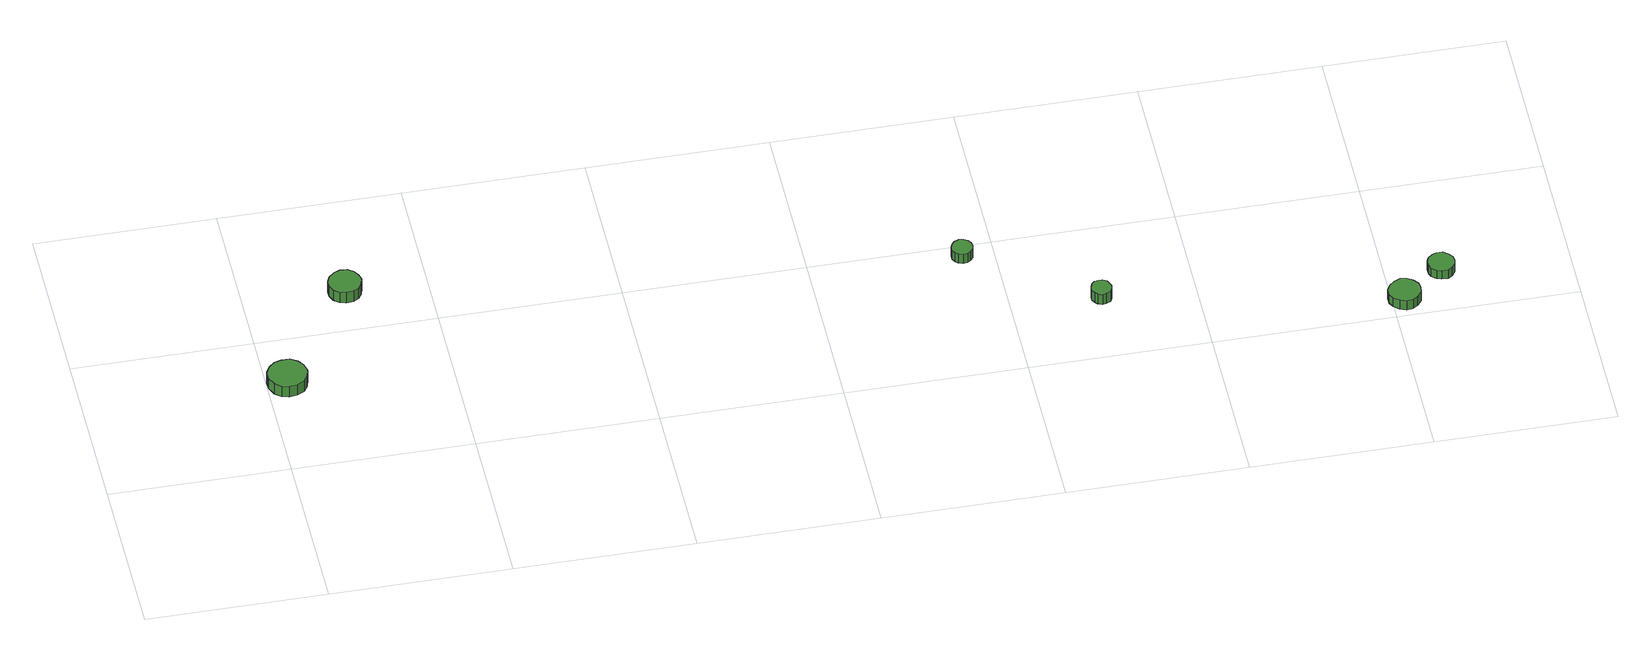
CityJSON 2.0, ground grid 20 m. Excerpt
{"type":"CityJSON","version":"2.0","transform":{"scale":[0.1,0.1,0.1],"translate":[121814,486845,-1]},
"CityObjects":{
"tree1":{"type":"SolitaryVegetationObject","attributes":{"function":"something"},"geometry":[{"type":"MultiSurface","lod":"1","boundaries":[[[0,1,2,3,4,5,6,7,8,9,10,11,12,13,14]],[[15,16,17,18,19,20,21,22,23,24,25,26,27,28,29]],[[0,29,28,1]],[[1,28,27,2]],[[2,27,26,3]],[[3,26,25,4]],[[4,25,24,5]],[[5,24,23,6]],[[6,23,22,7]],[[7,22,21,8]],[[8,21,20,9]],[[9,20,19,10]],[[10,19,18,11]],[[11,18,17,12]],[[12,17,16,13]],[[13,16,15,14]],[[14,15,29,0]]]}]},
"tree2":{"type":"SolitaryVegetationObject","attributes":{"function":"something"},"geometry":[{"type":"MultiSurface","lod":"1","boundaries":[[[30,31,32,33,34,35,36,37,38,39,40,41,42,43,44]],[[45,46,47,48,49,50,51,52,53,54,55,56,57,58,59]],[[30,59,58,31]],[[31,58,57,32]],[[32,57,56,33]],[[33,56,55,34]],[[34,55,54,35]],[[35,54,53,36]],[[36,53,52,37]],[[37,52,51,38]],[[38,51,50,39]],[[39,50,49,40]],[[40,49,48,41]],[[41,48,47,42]],[[42,47,46,43]],[[43,46,45,44]],[[44,45,59,30]]]}]},
"tree3":{"type":"SolitaryVegetationObject","attributes":{"function":"something"},"geometry":[{"type":"MultiSurface","lod":"1","boundaries":[[[60,61,62,63,64,65,66,67,68,69,70,71,72,73,74]],[[75,76,77,78,79,80,81,82,83,84,85,86,87,88,89]],[[60,89,88,61]],[[61,88,87,62]],[[62,87,86,63]],[[63,86,85,64]],[[64,85,84,65]],[[65,84,83,66]],[[66,83,82,67]],[[67,82,81,68]],[[68,81,80,69]],[[69,80,79,70]],[[70,79,78,71]],[[71,78,77,72]],[[72,77,76,73]],[[73,76,75,74]],[[74,75,89,60]]]}]},
"tree4":{"type":"SolitaryVegetationObject","attributes":{"function":"something"},"geometry":[{"type":"MultiSurface","lod":"1","boundaries":[[[90,91,92,93,94,95,96,97,98,99,100,101,102,103,104]],[[105,106,107,108,109,110,111,112,113,114,115,116,117,118,119]],[[90,119,118,91]],[[91,118,117,92]],[[92,117,116,93]],[[93,116,115,94]],[[94,115,114,95]],[[95,114,113,96]],[[96,113,112,97]],[[97,112,111,98]],[[98,111,110,99]],[[99,110,109,100]],[[100,109,108,101]],[[101,108,107,102]],[[102,107,106,103]],[[103,106,105,104]],[[104,105,119,90]]]}]},
"tree5":{"type":"SolitaryVegetationObject","attributes":{"function":"something"},"geometry":[{"type":"MultiSurface","lod":"1","boundaries":[[[120,121,122,123,124,125,126,127,128,129,130,131,132,133,134]],[[135,136,137,138,139,140,141,142,143,144,145,146,147,148,149]],[[120,149,148,121]],[[121,148,147,122]],[[122,147,146,123]],[[123,146,145,124]],[[124,145,144,125]],[[125,144,143,126]],[[126,143,142,127]],[[127,142,141,128]],[[128,141,140,129]],[[129,140,139,130]],[[130,139,138,131]],[[131,138,137,132]],[[132,137,136,133]],[[133,136,135,134]],[[134,135,149,120]]]}]},
"tree6":{"type":"SolitaryVegetationObject","attributes":{"function":"something"},"geometry":[{"type":"MultiSurface","lod":"1","boundaries":[[[150,151,152,153,154,155,156,157,158,159,160,161,162,163,164]],[[165,166,167,168,169,170,171,172,173,174,175,176,177,178,179]],[[150,179,178,151]],[[151,178,177,152]],[[152,177,176,153]],[[153,176,175,154]],[[154,175,174,155]],[[155,174,173,156]],[[156,173,172,157]],[[157,172,171,158]],[[158,171,170,159]],[[159,170,169,160]],[[160,169,168,161]],[[161,168,167,162]],[[162,167,166,163]],[[163,166,165,164]],[[164,165,179,150]]]}]}
},
"vertices":[
[44,131,21],[42,140,21],[37,147,21],[29,152,21],[20,152,21],[12,150,21],[5,144,21],[1,136,21],[1,127,21],[5,118,21],[12,112,21],[20,110,21],[29,111,21],[37,115,21],[42,122,21],[42,122,6],[37,115,6],[29,111,6],[20,110,6],[12,112,6],[5,118,6],[1,127,6],[1,136,6],[5,144,6],[12,150,6],[20,152,6],[29,152,6],[37,147,6],[42,140,6],[44,131,6],
[129,261,20],[127,268,20],[123,274,20],[117,278,20],[109,279,20],[102,276,20],[96,271,20],[93,264,20],[93,257,20],[96,250,20],[102,245,20],[109,243,20],[117,244,20],[123,247,20],[127,253,20],[127,253,5],[123,247,5],[117,244,5],[109,243,5],[102,245,5],[96,250,5],[93,257,5],[93,264,5],[96,271,5],[102,276,5],[109,279,5],[117,278,5],[123,274,5],[127,268,5],[129,261,5],
[777,184,19],[776,189,19],[773,193,19],[769,195,19],[764,196,19],[759,194,19],[756,191,19],[754,186,19],[754,181,19],[756,177,19],[759,174,19],[764,172,19],[769,173,19],[773,175,19],[776,179,19],[776,179,6],[773,175,6],[769,173,6],[764,172,6],[759,174,6],[756,177,6],[754,181,6],[754,186,6],[756,191,6],[759,194,6],[764,196,6],[769,195,6],[773,193,6],[776,189,6],[777,184,6],
[909,92,20],[908,96,20],[906,100,20],[901,103,20],[897,103,20],[892,102,20],[889,99,20],[887,94,20],[887,89,20],[889,85,20],[892,82,20],[897,80,20],[901,81,20],[906,83,20],[908,87,20],[908,87,6],[906,83,6],[901,81,6],[897,80,6],[892,82,6],[889,85,6],[887,89,6],[887,94,6],[889,99,6],[892,102,6],[897,103,6],[901,103,6],[906,100,6],[908,96,6],[909,92,6],
[1231,24,20],[1230,31,20],[1225,37,20],[1219,41,20],[1212,42,20],[1205,39,20],[1199,34,20],[1196,28,20],[1196,20,20],[1199,14,20],[1205,9,20],[1212,6,20],[1219,7,20],[1225,11,20],[1230,17,20],[1230,17,7],[1225,11,7],[1219,7,7],[1212,6,7],[1205,9,7],[1199,14,7],[1196,20,7],[1196,28,7],[1199,34,7],[1205,39,7],[1212,42,7],[1219,41,7],[1225,37,7],[1230,31,7],[1231,24,7],
[1275,60,19],[1274,66,19],[1270,71,19],[1265,75,19],[1258,75,19],[1253,73,19],[1248,69,19],[1246,64,19],[1246,57,19],[1248,52,19],[1253,48,19],[1258,46,19],[1265,46,19],[1270,49,19],[1274,54,19],[1274,54,7],[1270,49,7],[1265,46,7],[1258,46,7],[1253,48,7],[1248,52,7],[1246,57,7],[1246,64,7],[1248,69,7],[1253,73,7],[1258,75,7],[1265,75,7],[1270,71,7],[1274,66,7],[1275,60,7]
]}
